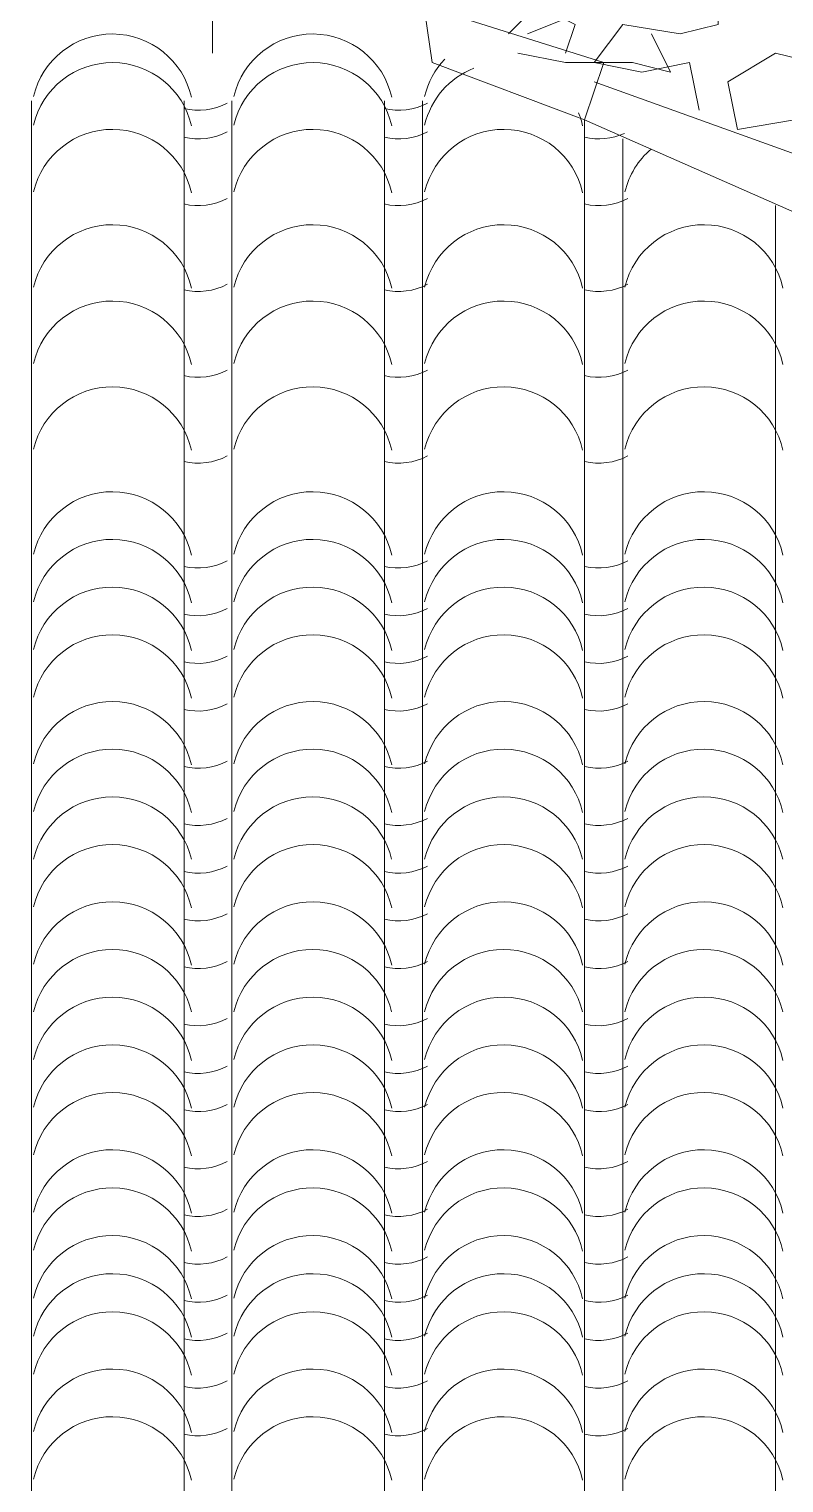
# Model space of a CAD drawing. Header units: millimetres. Extents: x 11446 to 37687, y -223 to 11932.
# Drawn here: x 24491 to 25334, y 6102 to 7727 of the extents above; entities that cross this region are included whole.
import ezdxf

# ---------------------------------------------------------------- set-up
doc = ezdxf.new("R2010")
doc.units = ezdxf.units.MM
doc.layers.add('A-COB-___-___-EXI', color=250, linetype='Continuous', lineweight=25)
doc.layers.add('A-VEG-___-___-EXI', color=250, linetype='Continuous', lineweight=25)

msp = doc.modelspace()

# ---------------------------------------------------------------- linework, layer by layer
at = {"layer": 'A-COB-___-___-EXI', "color": 28, "lineweight": 15, "flags": 128}
for points in [[(24696, 7700.5), (24696, 7775.1), (24290.9, 7753.8)], [(24930.5, 7753.8), (25133.1, 7689.8), (25111.7, 7625.9), (24941.2, 7689.8), (24930.5, 7764.4), (24696, 7753.8)], [(25122.4, 7668.5), (25506.2, 7529.9)], [(24493.5, 7647.2), (24493.5, 7615.2), (24493.5, 7540.6), (24493.5, 7434), (24493.5, 7338)], [(24664, 7647.2), (24664, 7615.2), (24664, 7540.6), (24664, 7434), (24664, 7348.7), (24664, 7252.8), (24664, 7135.5), (24664, 7071.5), (24664, 7028.9), (24664, 6975.6), (24664, 6901), (24664, 6847.7), (24664, 6794.4), (24664, 6741.1), (24664, 6677.1), (24664, 6623.8), (24664, 6570.5), (24664, 6517.2), (24664, 6463.9), (24664, 6400), (24664, 6357.3), (24664, 6304), (24664, 6261.4), (24664, 6218.8), (24664, 6154.8), (24664, 6090.8)], [(24717.3, 7647.2), (24717.3, 7615.2), (24717.3, 7540.6), (24717.3, 7434), (24717.3, 7338)], [(24887.9, 7647.2), (24887.9, 7615.2), (24887.9, 7540.6), (24887.9, 7434), (24887.9, 7348.7), (24887.9, 7252.8), (24887.9, 7135.5), (24887.9, 7071.5), (24887.9, 7028.9), (24887.9, 6975.6), (24887.9, 6901), (24887.9, 6847.7), (24887.9, 6794.4), (24887.9, 6741.1), (24887.9, 6677.1), (24887.9, 6623.8), (24887.9, 6570.5), (24887.9, 6517.2), (24887.9, 6463.9), (24887.9, 6400), (24887.9, 6357.3), (24887.9, 6304), (24887.9, 6261.4), (24887.9, 6218.8), (24887.9, 6154.8), (24887.9, 6090.8)], [(24930.5, 7647.2), (24930.5, 7615.2), (24930.5, 7540.6), (24930.5, 7434), (24930.5, 7338)], [(25474.2, 7466), (25111.7, 7625.9), (25111.7, 7615.2), (25111.7, 7540.6), (25111.7, 7434), (25111.7, 7348.7), (25111.7, 7252.8), (25111.7, 7135.5), (25111.7, 7071.5), (25111.7, 7028.9), (25111.7, 6975.6), (25111.7, 6901), (25111.7, 6847.7), (25111.7, 6794.4), (25111.7, 6741.1), (25111.7, 6677.1), (25111.7, 6623.8), (25111.7, 6570.5), (25111.7, 6517.2), (25111.7, 6463.9), (25111.7, 6400), (25111.7, 6357.3), (25111.7, 6304), (25111.7, 6261.4), (25111.7, 6218.8), (25111.7, 6154.8), (25111.7, 6090.8)], [(25154.4, 7604.5), (25154.4, 7540.6), (25154.4, 7434), (25154.4, 7338)], [(25324.9, 7529.9), (25324.9, 7434), (25324.9, 7348.7), (25324.9, 7252.8), (25324.9, 7135.5), (25324.9, 7071.5), (25324.9, 7028.9), (25324.9, 6975.6), (25324.9, 6901), (25324.9, 6847.7), (25324.9, 6794.4), (25324.9, 6741.1), (25324.9, 6677.1), (25324.9, 6623.8), (25324.9, 6570.5), (25324.9, 6517.2), (25324.9, 6463.9), (25324.9, 6400), (25324.9, 6357.3), (25324.9, 6304), (25324.9, 6261.4), (25324.9, 6218.8), (25324.9, 6154.8), (25324.9, 6090.8)], [(24493.5, 7348.7), (24493.5, 7252.8), (24493.5, 7135.5), (24493.5, 7082.2), (24493.5, 7028.9), (24493.5, 6975.6), (24493.5, 6901), (24493.5, 6847.7), (24493.5, 6794.4), (24493.5, 6741.1), (24493.5, 6677.1), (24493.5, 6623.8), (24493.5, 6570.5), (24493.5, 6517.2), (24493.5, 6463.9), (24493.5, 6400), (24493.5, 6357.3), (24493.5, 6304), (24493.5, 6261.4), (24493.5, 6218.8), (24493.5, 6154.8), (24493.5, 6090.8), (24493.5, 5994.9)], [(24717.3, 7348.7), (24717.3, 7252.8), (24717.3, 7135.5), (24717.3, 7082.2), (24717.3, 7028.9), (24717.3, 6975.6), (24717.3, 6901), (24717.3, 6847.7), (24717.3, 6794.4), (24717.3, 6741.1), (24717.3, 6677.1), (24717.3, 6623.8), (24717.3, 6570.5), (24717.3, 6517.2), (24717.3, 6463.9), (24717.3, 6400), (24717.3, 6357.3), (24717.3, 6304), (24717.3, 6261.4), (24717.3, 6218.8), (24717.3, 6154.8), (24717.3, 6090.8), (24717.3, 5994.9)], [(24930.5, 7348.7), (24930.5, 7252.8), (24930.5, 7135.5), (24930.5, 7082.2), (24930.5, 7028.9), (24930.5, 6975.6), (24930.5, 6901), (24930.5, 6847.7), (24930.5, 6794.4), (24930.5, 6741.1), (24930.5, 6677.1), (24930.5, 6623.8), (24930.5, 6570.5), (24930.5, 6517.2), (24930.5, 6463.9), (24930.5, 6400), (24930.5, 6357.3), (24930.5, 6304), (24930.5, 6261.4), (24930.5, 6218.8), (24930.5, 6154.8), (24930.5, 6090.8), (24930.5, 5994.9)], [(25154.4, 7348.7), (25154.4, 7252.8), (25154.4, 7135.5), (25154.4, 7082.2), (25154.4, 7028.9), (25154.4, 6975.6), (25154.4, 6901), (25154.4, 6847.7), (25154.4, 6794.4), (25154.4, 6741.1), (25154.4, 6677.1), (25154.4, 6623.8), (25154.4, 6570.5), (25154.4, 6517.2), (25154.4, 6463.9), (25154.4, 6400), (25154.4, 6357.3), (25154.4, 6304), (25154.4, 6261.4), (25154.4, 6218.8), (25154.4, 6154.8), (25154.4, 6090.8), (25154.4, 5994.9)]]:
    msp.add_lwpolyline(points, dxfattribs=at)
at = {"layer": 'A-COB-___-___-EXI', "color": 18, "lineweight": 9}
for points in [[(24584.6, 7721.8), (24542.4, 7722.1), (24505.6, 7693.1), (24495.8, 7652)], [(24672.3, 7651), (24663.2, 7692.2), (24626.7, 7721.4), (24584.6, 7721.8)], [(24808.4, 7721.8), (24766.3, 7722.1), (24729.5, 7693.1), (24719.7, 7652)], [(24896.2, 7651), (24887, 7692.2), (24850.6, 7721.4), (24808.4, 7721.8)], [(24584.6, 7689.8), (24542.4, 7690.2), (24505.6, 7661.2), (24495.8, 7620)], [(24672.3, 7619), (24663.2, 7660.2), (24626.7, 7689.5), (24584.6, 7689.8)], [(24808.4, 7689.8), (24766.3, 7690.2), (24729.5, 7661.2), (24719.7, 7620)], [(24896.2, 7619), (24887, 7660.2), (24850.6, 7689.5), (24808.4, 7689.8)], [(24955.5, 7693.6), (24944.3, 7682), (24936.7, 7667.6), (24932.9, 7652)], [(24988, 7683.5), (24960.3, 7672.7), (24939.7, 7649), (24932.9, 7620)], [(24663.9, 7638.4), (24680.2, 7634.5), (24697.3, 7636.7), (24712.2, 7644.5)], [(24887.7, 7638.4), (24904, 7634.5), (24921.2, 7636.7), (24936, 7644.5)], [(25109.4, 7619), (25108.4, 7624), (25106.8, 7629), (25104.9, 7633.7)], [(24584.6, 7615.2), (24542.4, 7615.5), (24505.6, 7586.5), (24495.8, 7545.4)], [(24672.3, 7544.4), (24663.2, 7585.6), (24626.7, 7614.9), (24584.6, 7615.2)], [(24663.9, 7606.4), (24680.2, 7602.5), (24697.3, 7604.7), (24712.2, 7612.6)], [(24808.4, 7615.2), (24766.3, 7615.5), (24729.5, 7586.5), (24719.7, 7545.4)], [(24896.2, 7544.4), (24887, 7585.6), (24850.6, 7614.9), (24808.4, 7615.2)], [(24887.7, 7606.4), (24904, 7602.5), (24921.2, 7604.7), (24936, 7612.6)], [(25021.6, 7615.2), (24979.5, 7615.5), (24942.7, 7586.5), (24932.9, 7545.4)], [(25109.4, 7544.4), (25100.2, 7585.6), (25063.8, 7614.9), (25021.6, 7615.2)], [(25111.6, 7606.4), (25126.6, 7602.9), (25142.2, 7604.4), (25156.4, 7610.7)], [(25185.9, 7593.2), (25171.4, 7580.9), (25161.2, 7564.1), (25156.7, 7545.4)], [(24663.9, 7531.8), (24680.2, 7527.9), (24697.3, 7530.1), (24712.2, 7537.9)], [(24887.7, 7531.8), (24904, 7527.9), (24921.2, 7530.1), (24936, 7537.9)], [(25111.6, 7531.8), (25127.9, 7527.9), (25145, 7530.1), (25159.9, 7537.9)], [(24584.6, 7508.6), (24542.4, 7508.9), (24505.6, 7479.9), (24495.8, 7438.8)], [(24672.3, 7437.8), (24663.2, 7479), (24626.7, 7508.3), (24584.6, 7508.6)], [(24808.4, 7508.6), (24766.3, 7508.9), (24729.5, 7479.9), (24719.7, 7438.8)], [(24896.2, 7437.8), (24887, 7479), (24850.6, 7508.3), (24808.4, 7508.6)], [(25021.6, 7508.6), (24979.5, 7508.9), (24942.7, 7479.9), (24932.9, 7438.8)], [(25109.4, 7437.8), (25100.2, 7479), (25063.8, 7508.3), (25021.6, 7508.6)], [(25245.5, 7508.6), (25203.3, 7508.9), (25166.5, 7479.9), (25156.7, 7438.8)], [(25333.3, 7437.8), (25324.1, 7479), (25287.6, 7508.3), (25245.5, 7508.6)], [(24663.9, 7435.8), (24680.2, 7432), (24697.3, 7434.1), (24712.2, 7442)], [(24887.7, 7435.8), (24904, 7432), (24921.2, 7434.1), (24936, 7442)], [(25111.6, 7435.8), (25127.9, 7432), (25145, 7434.1), (25159.9, 7442)], [(24584.6, 7423.3), (24542.4, 7423.7), (24505.6, 7394.7), (24495.8, 7353.5)], [(24672.3, 7352.5), (24663.2, 7393.7), (24626.7, 7423), (24584.6, 7423.3)], [(24808.4, 7423.3), (24766.3, 7423.7), (24729.5, 7394.7), (24719.7, 7353.5)], [(24896.2, 7352.5), (24887, 7393.7), (24850.6, 7423), (24808.4, 7423.3)], [(25021.6, 7423.3), (24979.5, 7423.7), (24942.7, 7394.7), (24932.9, 7353.5)], [(25109.4, 7352.5), (25100.2, 7393.7), (25063.8, 7423), (25021.6, 7423.3)], [(25245.5, 7423.3), (25203.3, 7423.7), (25166.5, 7394.7), (25156.7, 7353.5)], [(25333.3, 7352.5), (25324.1, 7393.7), (25287.6, 7423), (25245.5, 7423.3)], [(24663.9, 7339.9), (24680.2, 7336), (24697.3, 7338.2), (24712.2, 7346.1)], [(24887.7, 7339.9), (24904, 7336), (24921.2, 7338.2), (24936, 7346.1)], [(25111.6, 7339.9), (25127.9, 7336), (25145, 7338.2), (25159.9, 7346.1)], [(24584.6, 7327.4), (24542.4, 7327.7), (24505.6, 7298.7), (24495.8, 7257.6)], [(24672.3, 7256.6), (24663.2, 7297.7), (24626.7, 7327), (24584.6, 7327.4)], [(24808.4, 7327.4), (24766.3, 7327.7), (24729.5, 7298.7), (24719.7, 7257.6)], [(24896.2, 7256.6), (24887, 7297.7), (24850.6, 7327), (24808.4, 7327.4)], [(25021.6, 7327.4), (24979.5, 7327.7), (24942.7, 7298.7), (24932.9, 7257.6)], [(25109.4, 7256.6), (25100.2, 7297.7), (25063.8, 7327), (25021.6, 7327.4)], [(25245.5, 7327.4), (25203.3, 7327.7), (25166.5, 7298.7), (25156.7, 7257.6)], [(25333.3, 7256.6), (25324.1, 7297.7), (25287.6, 7327), (25245.5, 7327.4)], [(24663.9, 7243.9), (24680.2, 7240.1), (24697.3, 7242.3), (24712.2, 7250.1)], [(24887.7, 7243.9), (24904, 7240.1), (24921.2, 7242.3), (24936, 7250.1)], [(25111.6, 7243.9), (25127.9, 7240.1), (25145, 7242.3), (25159.9, 7250.1)], [(24584.6, 7210.1), (24542.4, 7210.5), (24505.6, 7181.5), (24495.8, 7140.3)], [(24672.3, 7139.3), (24663.2, 7180.5), (24626.7, 7209.8), (24584.6, 7210.1)], [(24808.4, 7210.1), (24766.3, 7210.5), (24729.5, 7181.5), (24719.7, 7140.3)], [(24896.2, 7139.3), (24887, 7180.5), (24850.6, 7209.8), (24808.4, 7210.1)], [(25021.6, 7210.1), (24979.5, 7210.5), (24942.7, 7181.5), (24932.9, 7140.3)], [(25109.4, 7139.3), (25100.2, 7180.5), (25063.8, 7209.8), (25021.6, 7210.1)], [(25245.5, 7210.1), (25203.3, 7210.5), (25166.5, 7181.5), (25156.7, 7140.3)], [(25333.3, 7139.3), (25324.1, 7180.5), (25287.6, 7209.8), (25245.5, 7210.1)], [(24584.6, 7156.8), (24542.4, 7157.2), (24505.6, 7128.2), (24495.8, 7087)], [(24672.3, 7086), (24663.2, 7127.2), (24626.7, 7156.5), (24584.6, 7156.8)], [(24808.4, 7156.8), (24766.3, 7157.2), (24729.5, 7128.2), (24719.7, 7087)], [(24896.2, 7086), (24887, 7127.2), (24850.6, 7156.5), (24808.4, 7156.8)], [(25021.6, 7156.8), (24979.5, 7157.2), (24942.7, 7128.2), (24932.9, 7087)], [(25109.4, 7086), (25100.2, 7127.2), (25063.8, 7156.5), (25021.6, 7156.8)], [(25245.5, 7156.8), (25203.3, 7157.2), (25166.5, 7128.2), (25156.7, 7087)], [(25333.3, 7086), (25324.1, 7127.2), (25287.6, 7156.5), (25245.5, 7156.8)], [(24663.9, 7126.7), (24680.2, 7122.8), (24697.3, 7125), (24712.2, 7132.9)], [(24887.7, 7126.7), (24904, 7122.8), (24921.2, 7125), (24936, 7132.9)], [(25111.6, 7126.7), (25127.9, 7122.8), (25145, 7125), (25159.9, 7132.9)], [(24584.6, 7103.5), (24542.4, 7103.9), (24505.6, 7074.9), (24495.8, 7033.7)], [(24672.3, 7032.7), (24663.2, 7073.9), (24626.7, 7103.2), (24584.6, 7103.5)], [(24808.4, 7103.5), (24766.3, 7103.9), (24729.5, 7074.9), (24719.7, 7033.7)], [(24896.2, 7032.7), (24887, 7073.9), (24850.6, 7103.2), (24808.4, 7103.5)], [(25021.6, 7103.5), (24979.5, 7103.9), (24942.7, 7074.9), (24932.9, 7033.7)], [(25109.4, 7032.7), (25100.2, 7073.9), (25063.8, 7103.2), (25021.6, 7103.5)], [(25245.5, 7103.5), (25203.3, 7103.9), (25166.5, 7074.9), (25156.7, 7033.7)], [(25333.3, 7032.7), (25324.1, 7073.9), (25287.6, 7103.2), (25245.5, 7103.5)], [(24663.9, 7073.4), (24680.2, 7069.5), (24697.3, 7071.7), (24712.2, 7079.6)], [(24887.7, 7073.4), (24904, 7069.5), (24921.2, 7071.7), (24936, 7079.6)], [(25111.6, 7073.4), (25127.9, 7069.5), (25145, 7071.7), (25159.9, 7079.6)], [(24584.6, 7050.2), (24542.4, 7050.6), (24505.6, 7021.6), (24495.8, 6980.4)], [(24672.3, 6979.4), (24663.2, 7020.6), (24626.7, 7049.9), (24584.6, 7050.2)], [(24808.4, 7050.2), (24766.3, 7050.6), (24729.5, 7021.6), (24719.7, 6980.4)], [(24896.2, 6979.4), (24887, 7020.6), (24850.6, 7049.9), (24808.4, 7050.2)], [(25021.6, 7050.2), (24979.5, 7050.6), (24942.7, 7021.6), (24932.9, 6980.4)], [(25109.4, 6979.4), (25100.2, 7020.6), (25063.8, 7049.9), (25021.6, 7050.2)], [(25245.5, 7050.2), (25203.3, 7050.6), (25166.5, 7021.6), (25156.7, 6980.4)], [(25333.3, 6979.4), (25324.1, 7020.6), (25287.6, 7049.9), (25245.5, 7050.2)], [(24663.9, 7020.1), (24680.2, 7016.2), (24697.3, 7018.4), (24712.2, 7026.3)], [(24887.7, 7020.1), (24904, 7016.2), (24921.2, 7018.4), (24936, 7026.3)], [(25111.6, 7020.1), (25127.9, 7016.2), (25145, 7018.4), (25159.9, 7026.3)], [(24584.6, 6975.6), (24542.4, 6975.9), (24505.6, 6946.9), (24495.8, 6905.8)], [(24672.3, 6904.8), (24663.2, 6946), (24626.7, 6975.3), (24584.6, 6975.6)], [(24663.9, 6966.8), (24680.2, 6962.9), (24697.3, 6965.1), (24712.2, 6973)], [(24808.4, 6975.6), (24766.3, 6975.9), (24729.5, 6946.9), (24719.7, 6905.8)], [(24896.2, 6904.8), (24887, 6946), (24850.6, 6975.3), (24808.4, 6975.6)], [(24887.7, 6966.8), (24904, 6962.9), (24921.2, 6965.1), (24936, 6973)], [(25021.6, 6975.6), (24979.5, 6975.9), (24942.7, 6946.9), (24932.9, 6905.8)], [(25109.4, 6904.8), (25100.2, 6946), (25063.8, 6975.3), (25021.6, 6975.6)], [(25111.6, 6966.8), (25127.9, 6962.9), (25145, 6965.1), (25159.9, 6973)], [(25245.5, 6975.6), (25203.3, 6975.9), (25166.5, 6946.9), (25156.7, 6905.8)], [(25333.3, 6904.8), (25324.1, 6946), (25287.6, 6975.3), (25245.5, 6975.6)], [(24584.6, 6922.3), (24542.4, 6922.6), (24505.6, 6893.7), (24495.8, 6852.5)], [(24672.3, 6851.5), (24663.2, 6892.7), (24626.7, 6922), (24584.6, 6922.3)], [(24663.9, 6902.8), (24680.2, 6899), (24697.3, 6901.2), (24712.2, 6909)], [(24808.4, 6922.3), (24766.3, 6922.6), (24729.5, 6893.7), (24719.7, 6852.5)], [(24896.2, 6851.5), (24887, 6892.7), (24850.6, 6922), (24808.4, 6922.3)], [(24887.7, 6902.8), (24904, 6899), (24921.2, 6901.2), (24936, 6909)], [(25021.6, 6922.3), (24979.5, 6922.6), (24942.7, 6893.7), (24932.9, 6852.5)], [(25109.4, 6851.5), (25100.2, 6892.7), (25063.8, 6922), (25021.6, 6922.3)], [(25111.6, 6902.8), (25127.9, 6899), (25145, 6901.2), (25159.9, 6909)], [(25245.5, 6922.3), (25203.3, 6922.6), (25166.5, 6893.7), (25156.7, 6852.5)], [(25333.3, 6851.5), (25324.1, 6892.7), (25287.6, 6922), (25245.5, 6922.3)], [(24584.1, 6869), (24542.1, 6869), (24505.6, 6840.2), (24495.8, 6799.4)], [(24672.2, 6799.4), (24662.5, 6840.2), (24626, 6869), (24584.1, 6869)], [(24807.9, 6869), (24766, 6869), (24729.5, 6840.2), (24719.7, 6799.4)], [(24896, 6799.4), (24886.4, 6840.2), (24849.9, 6869), (24807.9, 6869)], [(25021.1, 6869), (24979.2, 6869), (24942.7, 6840.2), (24932.9, 6799.4)], [(25109.2, 6799.4), (25099.6, 6840.2), (25063.1, 6869), (25021.1, 6869)], [(25245, 6869), (25203, 6869), (25166.5, 6840.2), (25156.7, 6799.4)], [(25333.1, 6799.4), (25323.4, 6840.2), (25287, 6869), (25245, 6869)], [(24663.9, 6838.9), (24680.2, 6835), (24697.3, 6837.2), (24712.2, 6845)], [(24887.7, 6838.9), (24904, 6835), (24921.2, 6837.2), (24936, 6845)], [(25111.6, 6838.9), (25127.9, 6835), (25145, 6837.2), (25159.9, 6845)], [(24584.6, 6815.7), (24542.4, 6816), (24505.6, 6787.1), (24495.8, 6745.9)], [(24672.3, 6744.9), (24663.2, 6786.1), (24626.7, 6815.4), (24584.6, 6815.7)], [(24808.4, 6815.7), (24766.3, 6816), (24729.5, 6787.1), (24719.7, 6745.9)], [(24896.2, 6744.9), (24887, 6786.1), (24850.6, 6815.4), (24808.4, 6815.7)], [(25021.6, 6815.7), (24979.5, 6816), (24942.7, 6787.1), (24932.9, 6745.9)], [(25109.4, 6744.9), (25100.2, 6786.1), (25063.8, 6815.4), (25021.6, 6815.7)], [(25245.5, 6815.7), (25203.3, 6816), (25166.5, 6787.1), (25156.7, 6745.9)], [(25333.3, 6744.9), (25324.1, 6786.1), (25287.6, 6815.4), (25245.5, 6815.7)], [(24663.9, 6785.6), (24680.2, 6781.7), (24697.3, 6783.9), (24712.2, 6791.7)], [(24887.7, 6785.6), (24904, 6781.7), (24921.2, 6783.9), (24936, 6791.7)], [(25111.6, 6785.6), (25127.9, 6781.7), (25145, 6783.9), (25159.9, 6791.7)], [(24584.6, 6751.7), (24542.4, 6752.1), (24505.6, 6723.1), (24495.8, 6681.9)], [(24672.3, 6681), (24663.2, 6722.1), (24626.7, 6751.4), (24584.6, 6751.7)], [(24808.4, 6751.7), (24766.3, 6752.1), (24729.5, 6723.1), (24719.7, 6681.9)], [(24896.2, 6681), (24887, 6722.1), (24850.6, 6751.4), (24808.4, 6751.7)], [(25021.6, 6751.7), (24979.5, 6752.1), (24942.7, 6723.1), (24932.9, 6681.9)], [(25109.4, 6681), (25100.2, 6722.1), (25063.8, 6751.4), (25021.6, 6751.7)], [(25245.5, 6751.7), (25203.3, 6752.1), (25166.5, 6723.1), (25156.7, 6681.9)], [(25333.3, 6681), (25324.1, 6722.1), (25287.6, 6751.4), (25245.5, 6751.7)], [(24663.9, 6732.3), (24680.2, 6728.4), (24697.3, 6730.6), (24712.2, 6738.4)], [(24887.7, 6732.3), (24904, 6728.4), (24921.2, 6730.6), (24936, 6738.4)], [(25111.6, 6732.3), (25127.9, 6728.4), (25145, 6730.6), (25159.9, 6738.4)], [(24584.1, 6698.4), (24542.1, 6698.4), (24505.6, 6669.6), (24495.8, 6628.8)], [(24672.2, 6628.8), (24662.5, 6669.6), (24626, 6698.4), (24584.1, 6698.4)], [(24807.9, 6698.4), (24766, 6698.4), (24729.5, 6669.6), (24719.7, 6628.8)], [(24896, 6628.8), (24886.4, 6669.6), (24849.9, 6698.4), (24807.9, 6698.4)], [(25021.1, 6698.4), (24979.2, 6698.4), (24942.7, 6669.6), (24932.9, 6628.8)], [(25109.2, 6628.8), (25099.6, 6669.6), (25063.1, 6698.4), (25021.1, 6698.4)], [(25245, 6698.4), (25203, 6698.4), (25166.5, 6669.6), (25156.7, 6628.8)], [(25333.1, 6628.8), (25323.4, 6669.6), (25287, 6698.4), (25245, 6698.4)], [(24663.9, 6679), (24680.2, 6675.1), (24697.3, 6677.3), (24712.2, 6685.1)], [(24887.7, 6679), (24904, 6675.1), (24921.2, 6677.3), (24936, 6685.1)], [(25111.6, 6679), (25127.9, 6675.1), (25145, 6677.3), (25159.9, 6685.1)], [(24584.6, 6645.1), (24542.4, 6645.5), (24505.6, 6616.5), (24495.8, 6575.3)], [(24672.3, 6574.4), (24663.2, 6615.5), (24626.7, 6644.8), (24584.6, 6645.1)], [(24808.4, 6645.1), (24766.3, 6645.5), (24729.5, 6616.5), (24719.7, 6575.3)], [(24896.2, 6574.4), (24887, 6615.5), (24850.6, 6644.8), (24808.4, 6645.1)], [(25021.6, 6645.1), (24979.5, 6645.5), (24942.7, 6616.5), (24932.9, 6575.3)], [(25109.4, 6574.4), (25100.2, 6615.5), (25063.8, 6644.8), (25021.6, 6645.1)], [(25245.5, 6645.1), (25203.3, 6645.5), (25166.5, 6616.5), (25156.7, 6575.3)], [(25333.3, 6574.4), (25324.1, 6615.5), (25287.6, 6644.8), (25245.5, 6645.1)], [(24663.9, 6615), (24680.2, 6611.2), (24697.3, 6613.3), (24712.2, 6621.2)], [(24887.7, 6615), (24904, 6611.2), (24921.2, 6613.3), (24936, 6621.2)], [(25111.6, 6615), (25127.9, 6611.2), (25145, 6613.3), (25159.9, 6621.2)], [(24584.6, 6591.8), (24542.4, 6592.2), (24505.6, 6563.2), (24495.8, 6522)], [(24672.3, 6521.1), (24663.2, 6562.2), (24626.7, 6591.5), (24584.6, 6591.8)], [(24808.4, 6591.8), (24766.3, 6592.2), (24729.5, 6563.2), (24719.7, 6522)], [(24896.2, 6521.1), (24887, 6562.2), (24850.6, 6591.5), (24808.4, 6591.8)], [(25021.6, 6591.8), (24979.5, 6592.2), (24942.7, 6563.2), (24932.9, 6522)], [(25109.4, 6521.1), (25100.2, 6562.2), (25063.8, 6591.5), (25021.6, 6591.8)], [(25245.5, 6591.8), (25203.3, 6592.2), (25166.5, 6563.2), (25156.7, 6522)], [(25333.3, 6521.1), (25324.1, 6562.2), (25287.6, 6591.5), (25245.5, 6591.8)], [(24663.9, 6561.7), (24680.2, 6557.9), (24697.3, 6560), (24712.2, 6567.9)], [(24887.7, 6561.7), (24904, 6557.9), (24921.2, 6560), (24936, 6567.9)], [(25111.6, 6561.7), (25127.9, 6557.9), (25145, 6560), (25159.9, 6567.9)], [(24584.6, 6538.5), (24542.4, 6538.9), (24505.6, 6509.9), (24495.8, 6468.7)], [(24672.3, 6467.8), (24663.2, 6508.9), (24626.7, 6538.2), (24584.6, 6538.5)], [(24808.4, 6538.5), (24766.3, 6538.9), (24729.5, 6509.9), (24719.7, 6468.7)], [(24896.2, 6467.8), (24887, 6508.9), (24850.6, 6538.2), (24808.4, 6538.5)], [(25021.6, 6538.5), (24979.5, 6538.9), (24942.7, 6509.9), (24932.9, 6468.7)], [(25109.4, 6467.8), (25100.2, 6508.9), (25063.8, 6538.2), (25021.6, 6538.5)], [(25245.5, 6538.5), (25203.3, 6538.9), (25166.5, 6509.9), (25156.7, 6468.7)], [(25333.3, 6467.8), (25324.1, 6508.9), (25287.6, 6538.2), (25245.5, 6538.5)], [(24664.4, 6519.1), (24680.5, 6515.2), (24697.5, 6517.4), (24712.2, 6525.2)], [(24888.2, 6519.1), (24904.4, 6515.2), (24921.4, 6517.4), (24936, 6525.2)], [(25112.1, 6519.1), (25128.2, 6515.2), (25145.2, 6517.4), (25159.9, 6525.2)], [(24584.6, 6474.6), (24542.4, 6474.9), (24505.6, 6445.9), (24495.8, 6404.8)], [(24672.3, 6403.8), (24663.2, 6445), (24626.7, 6474.2), (24584.6, 6474.6)], [(24808.4, 6474.6), (24766.3, 6474.9), (24729.5, 6445.9), (24719.7, 6404.8)], [(24896.2, 6403.8), (24887, 6445), (24850.6, 6474.2), (24808.4, 6474.6)], [(25021.6, 6474.6), (24979.5, 6474.9), (24942.7, 6445.9), (24932.9, 6404.8)], [(25109.4, 6403.8), (25100.2, 6445), (25063.8, 6474.2), (25021.6, 6474.6)], [(25245.5, 6474.6), (25203.3, 6474.9), (25166.5, 6445.9), (25156.7, 6404.8)], [(25333.3, 6403.8), (25324.1, 6445), (25287.6, 6474.2), (25245.5, 6474.6)], [(24663.9, 6455.1), (24680.2, 6451.3), (24697.3, 6453.4), (24712.2, 6461.3)], [(24887.7, 6455.1), (24904, 6451.3), (24921.2, 6453.4), (24936, 6461.3)], [(25111.6, 6455.1), (25127.9, 6451.3), (25145, 6453.4), (25159.9, 6461.3)], [(24584.6, 6431.9), (24542.4, 6432.3), (24505.6, 6403.3), (24495.8, 6362.1)], [(24672.3, 6361.2), (24663.2, 6402.3), (24626.7, 6431.6), (24584.6, 6431.9)], [(24808.4, 6431.9), (24766.3, 6432.3), (24729.5, 6403.3), (24719.7, 6362.1)], [(24896.2, 6361.2), (24887, 6402.3), (24850.6, 6431.6), (24808.4, 6431.9)], [(25021.6, 6431.9), (24979.5, 6432.3), (24942.7, 6403.3), (24932.9, 6362.1)], [(25109.4, 6361.2), (25100.2, 6402.3), (25063.8, 6431.6), (25021.6, 6431.9)], [(25245.5, 6431.9), (25203.3, 6432.3), (25166.5, 6403.3), (25156.7, 6362.1)], [(25333.3, 6361.2), (25324.1, 6402.3), (25287.6, 6431.6), (25245.5, 6431.9)], [(24663.9, 6401.8), (24680.2, 6398), (24697.3, 6400.1), (24712.2, 6408)], [(24887.7, 6401.8), (24904, 6398), (24921.2, 6400.1), (24936, 6408)], [(25111.6, 6401.8), (25127.9, 6398), (25145, 6400.1), (25159.9, 6408)], [(24584.6, 6378.6), (24542.4, 6379), (24505.6, 6350), (24495.8, 6308.8)], [(24672.3, 6307.9), (24663.2, 6349), (24626.7, 6378.3), (24584.6, 6378.6)], [(24808.4, 6378.6), (24766.3, 6379), (24729.5, 6350), (24719.7, 6308.8)], [(24896.2, 6307.9), (24887, 6349), (24850.6, 6378.3), (24808.4, 6378.6)], [(25021.6, 6378.6), (24979.5, 6379), (24942.7, 6350), (24932.9, 6308.8)], [(25109.4, 6307.9), (25100.2, 6349), (25063.8, 6378.3), (25021.6, 6378.6)], [(25245.5, 6378.6), (25203.3, 6379), (25166.5, 6350), (25156.7, 6308.8)], [(25333.3, 6307.9), (25324.1, 6349), (25287.6, 6378.3), (25245.5, 6378.6)], [(24663.9, 6348.5), (24680.2, 6344.7), (24697.3, 6346.8), (24712.2, 6354.7)], [(24887.7, 6348.5), (24904, 6344.7), (24921.2, 6346.8), (24936, 6354.7)], [(25111.6, 6348.5), (25127.9, 6344.7), (25145, 6346.8), (25159.9, 6354.7)], [(24584.6, 6336), (24542.4, 6336.4), (24505.6, 6307.4), (24495.8, 6266.2)], [(24672.3, 6265.2), (24663.2, 6306.4), (24626.7, 6335.7), (24584.6, 6336)], [(24808.4, 6336), (24766.3, 6336.4), (24729.5, 6307.4), (24719.7, 6266.2)], [(24896.2, 6265.2), (24887, 6306.4), (24850.6, 6335.7), (24808.4, 6336)], [(25021.6, 6336), (24979.5, 6336.4), (24942.7, 6307.4), (24932.9, 6266.2)], [(25109.4, 6265.2), (25100.2, 6306.4), (25063.8, 6335.7), (25021.6, 6336)], [(25245.5, 6336), (25203.3, 6336.4), (25166.5, 6307.4), (25156.7, 6266.2)], [(25333.3, 6265.2), (25324.1, 6306.4), (25287.6, 6335.7), (25245.5, 6336)], [(24663.9, 6305.9), (24680.2, 6302), (24697.3, 6304.2), (24712.2, 6312)], [(24887.7, 6305.9), (24904, 6302), (24921.2, 6304.2), (24936, 6312)], [(25111.6, 6305.9), (25127.9, 6302), (25145, 6304.2), (25159.9, 6312)], [(24584.6, 6293.4), (24542.4, 6293.7), (24505.6, 6264.7), (24495.8, 6223.6)], [(24672.3, 6222.6), (24663.2, 6263.7), (24626.7, 6293), (24584.6, 6293.4)], [(24808.4, 6293.4), (24766.3, 6293.7), (24729.5, 6264.7), (24719.7, 6223.6)], [(24896.2, 6222.6), (24887, 6263.7), (24850.6, 6293), (24808.4, 6293.4)], [(25021.6, 6293.4), (24979.5, 6293.7), (24942.7, 6264.7), (24932.9, 6223.6)], [(25109.4, 6222.6), (25100.2, 6263.7), (25063.8, 6293), (25021.6, 6293.4)], [(25245.5, 6293.4), (25203.3, 6293.7), (25166.5, 6264.7), (25156.7, 6223.6)], [(25333.3, 6222.6), (25324.1, 6263.7), (25287.6, 6293), (25245.5, 6293.4)], [(24663.9, 6263.2), (24680.2, 6259.4), (24697.3, 6261.6), (24712.2, 6269.4)], [(24887.7, 6263.2), (24904, 6259.4), (24921.2, 6261.6), (24936, 6269.4)], [(25111.6, 6263.2), (25127.9, 6259.4), (25145, 6261.6), (25159.9, 6269.4)], [(24584.6, 6229.4), (24542.4, 6229.8), (24505.6, 6200.8), (24495.8, 6159.6)], [(24672.3, 6158.6), (24663.2, 6199.8), (24626.7, 6229.1), (24584.6, 6229.4)], [(24808.4, 6229.4), (24766.3, 6229.8), (24729.5, 6200.8), (24719.7, 6159.6)], [(24896.2, 6158.6), (24887, 6199.8), (24850.6, 6229.1), (24808.4, 6229.4)], [(25021.6, 6229.4), (24979.5, 6229.8), (24942.7, 6200.8), (24932.9, 6159.6)], [(25109.4, 6158.6), (25100.2, 6199.8), (25063.8, 6229.1), (25021.6, 6229.4)], [(25245.5, 6229.4), (25203.3, 6229.8), (25166.5, 6200.8), (25156.7, 6159.6)], [(25333.3, 6158.6), (25324.1, 6199.8), (25287.6, 6229.1), (25245.5, 6229.4)], [(24663.9, 6209.9), (24680.2, 6206.1), (24697.3, 6208.3), (24712.2, 6216.1)], [(24887.7, 6209.9), (24904, 6206.1), (24921.2, 6208.3), (24936, 6216.1)], [(25111.6, 6209.9), (25127.9, 6206.1), (25145, 6208.3), (25159.9, 6216.1)], [(24584.6, 6176.1), (24542.4, 6176.5), (24505.6, 6147.5), (24495.8, 6106.3)], [(24672.3, 6105.3), (24663.2, 6146.5), (24626.7, 6175.8), (24584.6, 6176.1)], [(24808.4, 6176.1), (24766.3, 6176.5), (24729.5, 6147.5), (24719.7, 6106.3)], [(24896.2, 6105.3), (24887, 6146.5), (24850.6, 6175.8), (24808.4, 6176.1)], [(25021.6, 6176.1), (24979.5, 6176.5), (24942.7, 6147.5), (24932.9, 6106.3)], [(25109.4, 6105.3), (25100.2, 6146.5), (25063.8, 6175.8), (25021.6, 6176.1)], [(25245.5, 6176.1), (25203.3, 6176.5), (25166.5, 6147.5), (25156.7, 6106.3)], [(25333.3, 6105.3), (25324.1, 6146.5), (25287.6, 6175.8), (25245.5, 6176.1)], [(24663.9, 6156.6), (24680.2, 6152.8), (24697.3, 6155), (24712.2, 6162.8)], [(24887.7, 6156.6), (24904, 6152.8), (24921.2, 6155), (24936, 6162.8)], [(25111.6, 6156.6), (25127.9, 6152.8), (25145, 6155), (25159.9, 6162.8)]]:
    msp.add_open_spline(points, degree=3, dxfattribs=at)
at = {"layer": 'A-VEG-___-___-EXI', "color": 28, "lineweight": 15, "flags": 128}
for points in [[(25047.8, 7721.8), (25101.1, 7743.1), (25122.4, 7785.8), (25090.4, 7828.4), (25090.4, 7881.7), (25122.4, 7935), (25154.4, 7903), (25165, 7849.7), (25143.7, 7807.1), (25111.7, 7764.4), (25165, 7764.4), (25207.7, 7775.1), (25261, 7785.8), (25261, 7732.5), (25218.3, 7721.8), (25154.4, 7732.5), (25122.4, 7689.8), (25175.7, 7679.2), (25229, 7689.8), (25239.7, 7636.5)], [(25090.4, 7700.5), (25101.1, 7732.5), (25058.4, 7753.8), (25026.5, 7721.8)], [(25037.1, 7700.5), (25090.4, 7689.8), (25165, 7689.8), (25207.7, 7679.2), (25186.4, 7721.8)], [(25346.3, 7625.9), (25282.3, 7615.2), (25271.6, 7668.5), (25324.9, 7700.5), (25367.6, 7689.8)]]:
    msp.add_lwpolyline(points, dxfattribs=at)

doc.saveas('drawing.dxf')
